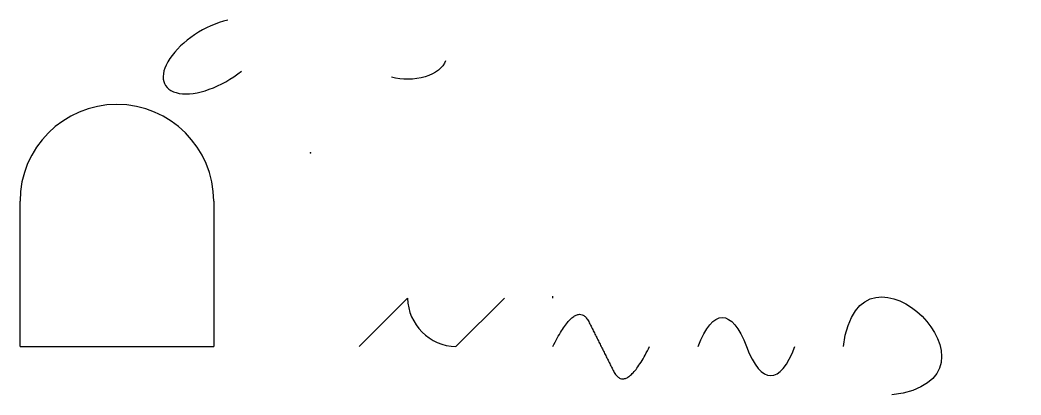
# Model space of a CAD drawing. Header units: metres. Extents: x 0 to 207, y -10 to 67.
import ezdxf

# ---------------------------------------------------------------- set-up
doc = ezdxf.new("R2010")
doc.units = ezdxf.units.M

msp = doc.modelspace()

# ---------------------------------------------------------------- linework, layer by layer
for p, q in [((0, 0), (0, 30)), ((40, 30), (40, 0)), ((90, 0), (100, 10)), ((0, 0), (40, 0))]:
    msp.add_line(p, q)
msp.add_lwpolyline([(70, 0), (80, 10, 0.4), (90, 0)], format="xyb")
for centre, radius, end in [((20, 30), 20, 180), ((60, 10), 50, 0.5)]:
    msp.add_arc(centre, radius, 0, end)
msp.add_ellipse((40, 60), major_axis=(10, 6), ratio=0.5, start_param=1, end_param=5)
at = {"extrusion": (0, 0, -1)}
msp.add_ellipse((80, 60), major_axis=(8, 0), ratio=0.6, start_param=0.2, end_param=2, dxfattribs=at)
for points, degree in [([(170, 0), (173.33, 26.67), (206.67, -6.67), (180, -10)], 3), ([(110, 0), (115, 10), (120, 0), (125, -10), (130, 0)], 2)]:
    msp.add_open_spline(points, degree=degree)
msp.add_open_spline([(140, 0), (143, 8), (147, 8), (150, 0), (153, -8), (157, -8), (160, 0)], degree=3, knots=[0, 0, 0, 0, 1, 1, 1, 2, 2, 2, 2])
msp.add_point((60, 40))

doc.saveas('drawing.dxf')
